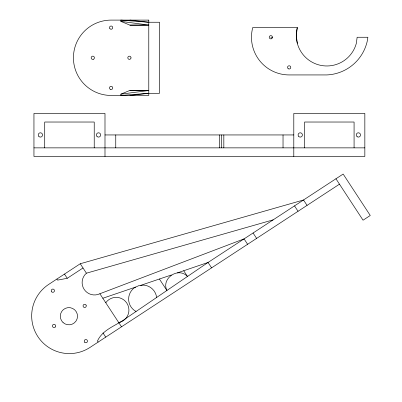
<?xml version="1.0" encoding="UTF-8"?>
<svg xmlns="http://www.w3.org/2000/svg" width="402" height="402" viewBox="0 0 402 402"><rect width="100%" height="100%" fill="white"/><g stroke="black" fill="none" stroke-linecap="round" stroke-linejoin="round"><path stroke-width="0.6" d="M297.319 27.517A30.552 30.552 0 0 0 318.922 64.933A30.552 30.552 0 0 0 356.338 43.331L357.137 37.26L367.87 37.26L367.383 40.567A43.331 43.331 0 0 1 326.826 74.933L289.154 74.933A37.672 37.672 0 0 1 252.763 27.507L297.319 27.517L296.279 35.426L297.319 43.331M335.946 178.764L363.056 220.201L370.262 215.482L343.152 174.051L208.045 262.461L125.771 318.495C116.183 325.71 102.832 329.198 97.44 341.027L98.143 342.097M183.719 270.737L187.473 276.47C178.413 266.531 160.976 278.41 166.905 290.48L159.398 279.008L140.655 285.385M307.053 205.392L303.52 199.985L80.249 263.757L48.722 284.39A37.672 37.672 0 0 0 37.828 336.544A37.672 37.672 0 0 0 89.983 347.439L339.479 184.171M56.883 279.048L57.586 280.124L67.25 278.295L83.013 267.983M148.78 25.145L129.941 25.145L120.856 21.381L120.856 20.1L148.78 22.251L159.544 22.251L159.544 93.299L148.78 93.299L120.856 95.45L120.856 94.168L129.941 90.405L148.78 90.405M80.249 263.757L86.42 273.189A12.392 12.392 0 0 0 99.872 293.746L244.069 238.888L247.607 244.29M102.822 298.254L135.7 287.068M177.398 272.888L208.045 262.461L211.578 267.868M159.398 279.008L171.403 274.978M86.42 273.189L273.159 219.854M120.856 94.168L148.78 90.5L129.941 90.405M129.941 95.45L148.78 93.299M129.941 25.145L148.78 25.05L120.856 21.381M270.853 37.26L272.471 37.26M104.992 134.946L293.797 134.946M33.949 147.861L364.84 147.861M129.941 20.1L148.78 22.251M294.51 205.879L298.048 211.286M253.079 232.994L256.617 238.396M99.872 293.746L121.51 326.811M64.486 274.074L67.25 278.295M102.982 332.901L105.746 337.122M354.077 147.861L354.077 122.027L304.56 122.027L304.56 147.861M293.797 156.473L293.797 113.419L364.84 113.419L364.84 156.473L33.949 156.473L33.949 113.419L104.992 113.419L104.992 156.473M283.033 134.946L283.033 147.861M223.829 134.946L223.829 147.861M221.678 134.946L221.678 147.861M219.522 134.946L219.522 147.861M115.756 134.946L115.756 147.861M94.229 147.861L94.229 122.027L44.712 122.027L44.712 147.861M105.766 302.756A12.743 12.743 0 0 1 126.846 303.123A12.743 12.743 0 0 1 118.746 322.585M136.057 311.49A14.045 14.045 0 0 1 134.765 287.495L139.117 285.515L143.886 285.108A14.045 14.045 0 0 1 156.624 297.485M55.245 327.007L54.923 327.283A1.613 1.613 0 0 1 52.692 326.816A1.613 1.613 0 0 1 53.159 324.58L53.536 324.399A1.613 1.613 0 0 1 55.245 327.007M93.224 59.335L92.807 59.39A1.613 1.613 0 0 1 91.194 57.772A1.613 1.613 0 0 1 92.807 56.159L93.224 56.215A1.613 1.613 0 0 1 93.224 59.335M271.27 38.818L270.853 38.873A1.613 1.613 0 0 1 269.239 37.26A1.613 1.613 0 0 1 270.853 35.642L271.27 35.698A1.613 1.613 0 0 1 271.27 38.818M148.78 20.1L111.108 20.1A37.672 37.672 0 0 0 73.43 57.772A37.672 37.672 0 0 0 111.108 95.45L148.78 95.45L148.78 20.1M63.059 322.535L61.622 320.806A8.613 8.613 0 0 1 67.812 307.666A8.613 8.613 0 0 1 77.104 318.831A8.613 8.613 0 0 1 63.059 322.535M86.118 305.193L85.887 304.842A1.613 1.613 0 0 0 83.209 306.595L83.44 306.947A1.613 1.613 0 0 0 86.118 305.193M131.007 57.983L131.007 57.566A1.613 1.613 0 0 0 127.806 57.566L127.806 57.983A1.613 1.613 0 0 0 131.007 57.983M38.883 136.469A2.151 2.151 0 0 0 42.486 135.504A2.151 2.151 0 0 0 39.848 132.866A2.151 2.151 0 0 0 38.883 136.469M97.013 136.469A2.151 2.151 0 0 0 100.611 135.504A2.151 2.151 0 0 0 97.977 132.866A2.151 2.151 0 0 0 97.013 136.469M357.308 136.811A2.151 2.151 0 0 0 360.534 134.946A2.151 2.151 0 0 0 357.308 133.082A2.151 2.151 0 0 0 357.308 136.811M298.731 136.469A2.151 2.151 0 0 0 302.334 135.504A2.151 2.151 0 0 0 299.696 132.866A2.151 2.151 0 0 0 298.731 136.469M110.299 89.314A1.613 1.613 0 0 0 112.721 87.912A1.613 1.613 0 0 0 110.299 86.515A1.613 1.613 0 0 0 110.299 89.314M109.962 28.778A1.613 1.613 0 0 0 112.666 28.055A1.613 1.613 0 0 0 110.686 26.075A1.613 1.613 0 0 0 109.962 28.778M288.345 68.797A1.613 1.613 0 0 0 290.767 67.4A1.613 1.613 0 0 0 288.345 65.998A1.613 1.613 0 0 0 288.345 68.797M84.782 342.338A1.613 1.613 0 0 0 87.435 341.464A1.613 1.613 0 0 0 85.355 339.6A1.613 1.613 0 0 0 84.782 342.338M51.773 291.897A1.613 1.613 0 0 0 54.431 291.023A1.613 1.613 0 0 0 52.345 289.159A1.613 1.613 0 0 0 51.773 291.897"/></g></svg>
